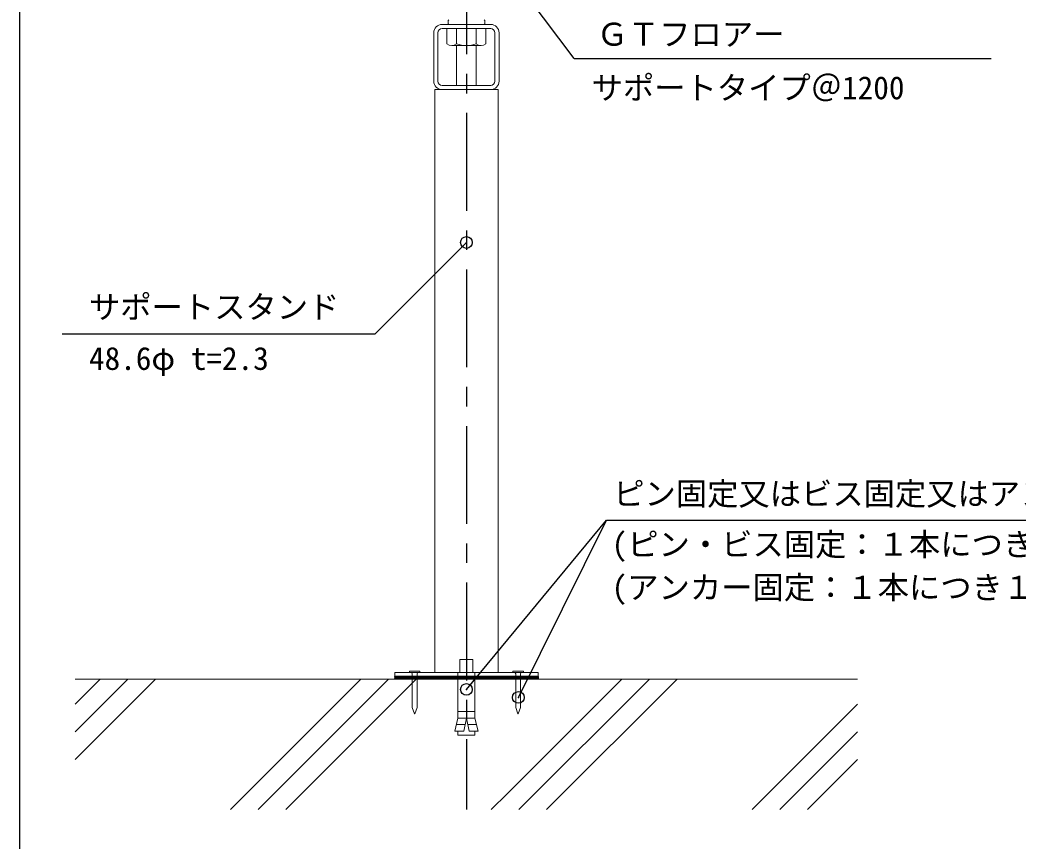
# Model space of a CAD drawing. Units: millimetres on the paper, enlarged 160 times, with parts at other scales. Extents: x -33008 to 32992, y -23168 to 22812.
# Drawn here: x 16192 to 24356, y -13338 to -6624 of the extents above; entities that cross this region are included whole.
import ezdxf
from ezdxf.enums import TextEntityAlignment as Align

# ---------------------------------------------------------------- set-up
doc = ezdxf.new("R2010")
doc.units = ezdxf.units.MM
doc.header["$LTSCALE"] = 160
doc.header["$PDMODE"] = 32
doc.header["$PDSIZE"] = 96
doc.linetypes.add('CHAIN1', pattern=[8, 5, -1, 1, -1])
for name, color, linetype in [('3-0_中心線', 4, 'CHAIN1'), ('3-2_太線１', 3, 'Continuous'), ('3-6_文字', 7, 'Continuous')]:
    doc.layers.add(name, color=color, linetype=linetype)
doc.layers.add('3-1_中線', color=7, linetype='Continuous', lineweight=18)
doc.styles.add('ＭＳ ゴシック', font='')
doc.styles.get('ＭＳ ゴシック').set_extended_font_data('MS Gothic')

msp = doc.modelspace()

# ---------------------------------------------------------------- linework, layer by layer
at = {"layer": '3-0_中心線'}
msp.add_line((19843.8, -2264.4), (19843.8, -13081.3), dxfattribs=at)
at = {"layer": '3-1_中線'}
for p, q in [((19645.4, -6660), (20042.2, -6660)), ((19645.4, -6694.1), (20042.2, -6694.1)), ((19657.1, -6694.1), (20030.5, -6694.1)), ((19683.7, -6820.4), (19683.7, -6694.1)), ((19683.7, -6694.1), (20003.9, -6694.1)), ((19694.5, -6654.7), (19694.5, -6629.5)), ((19699.8, -6660), (19987.8, -6660)), ((19699.8, -6694.1), (19987.8, -6694.1)), ((19763.8, -6820.4), (19763.8, -6694.1)), ((19923.9, -6820.4), (19923.9, -6694.1)), ((19993.1, -6629.5), (19993.1, -6654.7)), ((20003.9, -6820.4), (20003.9, -6694.1)), ((19577.1, -6728.3), (19577.1, -7125.1)), ((19611.3, -6728.3), (19611.3, -7125.1)), ((20076.3, -6728.3), (20076.3, -7125.1)), ((20110.5, -6728.3), (20110.5, -7125.1)), ((19723.7, -6832.8), (19963.9, -6832.8)), ((19763.7, -6832.8), (19763.7, -7159.2)), ((19923.9, -6832.8), (19923.9, -7159.2)), ((19645.4, -7159.2), (20042.2, -7159.2)), ((19584.6, -7193.3), (19584.6, -11959.2)), ((19584.6, -7193.3), (20103, -7193.3)), ((20103, -11959.2), (20103, -7193.3)), ((19897.1, -11852.5), (19897.1, -11959.2)), ((19257.1, -11959.2), (19257.1, -11993.3)), ((20430.5, -11959.2), (19257.1, -11959.2)), ((19378.2, -11948.5), (19378.2, -11959.2)), ((19401.1, -11969.9), (19401.1, -12247.2)), ((19440.6, -11969.9), (19440.6, -12247.2)), ((19774.5, -12332.5), (19774.5, -11959.2)), ((19913.1, -11959.2), (19913.1, -12332.5)), ((20224.1, -11948.5), (20224.1, -11959.2)), ((20247, -11969.9), (20247, -12247.2)), ((20286.5, -11969.9), (20286.5, -12247.2)), ((20430.5, -11959.2), (20430.5, -11993.3)), ((16643.8, -12014.7), (23043.8, -12014.7)), ((16847.4, -12014.7), (16643.8, -12218.3)), ((17300, -12014.7), (16643.8, -12670.8)), ((17073.7, -12014.7), (16643.8, -12444.5)), ((18980.7, -12014.7), (17914.1, -13081.3)), ((19207, -12014.7), (18140.4, -13081.3)), ((19433.3, -12014.7), (18366.6, -13081.3)), ((21340.4, -12014.7), (20273.7, -13081.3)), ((21566.6, -12014.7), (20500, -13081.3)), ((23043.8, -12218.3), (22180.7, -13081.3)), ((19419.9, -12297.8), (19401.1, -12247.2)), ((19421.9, -12297.8), (19440.6, -12247.2)), ((19913.1, -12279.2), (19774.5, -12279.2)), ((20265.7, -12297.8), (20247, -12247.2)), ((20267.7, -12297.8), (20286.5, -12247.2)), ((19774.5, -12332.5), (19747.8, -12439.2)), ((19761.1, -12385.9), (19833.1, -12385.9)), ((19843.8, -12332.5), (19822.5, -12439.2)), ((19854.5, -12385.9), (19926.5, -12385.9)), ((19822.5, -12439.2), (19747.8, -12439.2)), ((19774.5, -12439.2), (19774.5, -12471.2)), ((19774.5, -12471.2), (19913.1, -12471.2)), ((19913.1, -12439.2), (19913.1, -12471.2)), ((23043.8, -12444.5), (22407, -13081.3)), ((23043.8, -12670.8), (22633.3, -13081.3))]:
    msp.add_line(p, q, dxfattribs=at)
for points in [[(19790.5, -11959.2), (19790.5, -11852.5), (19897.1, -11852.5)], [(19378.2, -11948.5), (19463.5, -11948.5), (19463.5, -11959.2), (19420.9, -11959.2), (19378.2, -11959.2)], [(20224.1, -11948.5), (20309.4, -11948.5), (20309.4, -11959.2), (20266.7, -11959.2), (20224.1, -11959.2)], [(21114.1, -12014.7), (20180.2, -12948.6), (20047.4, -13081.3)], [(19774.5, -12332.5), (19913.1, -12332.5), (19939.8, -12439.2)], [(19843.8, -12332.5), (19865.1, -12439.2), (19939.8, -12439.2)]]:
    msp.add_lwpolyline(points, dxfattribs=at)
for centre, radius, start, end in [((19645.4, -6728.3), 68.3, 90, 180), ((19645.4, -6728.3), 34.1, 90, 180), ((19699.8, -6629.5), 5.33, 90, 180), ((19699.8, -6654.7), 5.33, 180, 270), ((19987.8, -6629.5), 5.33, 0, 90), ((19987.8, -6654.7), 5.33, 270, 0), ((20042.2, -6728.3), 68.3, 0, 90), ((20042.2, -6728.3), 34.1, 0, 90), ((19723.7, -6761.9), 70.9, 235.61575, 304.38425), ((19843.8, -6567.8), 264.9, 252.41205, 287.58795), ((19963.9, -6761.9), 70.9, 235.61575, 304.38425), ((19645.4, -7125.1), 68.3, 180, 270), ((19645.4, -7125.1), 34.1, 180, 270), ((20042.2, -7125.1), 34.1, 270, 0), ((20042.2, -7125.1), 68.3, 270, 0), ((19390.5, -11969.9), 10.7, 0, 90), ((19451.3, -11969.9), 10.7, 90, 180), ((20236.3, -11969.9), 10.7, 0, 90), ((20297.1, -11969.9), 10.7, 90, 180), ((19420.9, -12297.5), 1.07, 200.30446, 339.69553), ((20266.7, -12297.5), 1.07, 200.30446, 339.69553)]:
    msp.add_arc(centre, radius, start, end, dxfattribs=at)
at = {"layer": '3-2_太線１'}
for p, q in [((20430.5, -11993.3), (19257.1, -11993.3)), ((19257.1, -11993.3), (19257.1, -12014.7)), ((19257.1, -12010.7), (19274.5, -11993.3)), ((19257.1, -11995.7), (19259.5, -11993.3)), ((19272.9, -12014.7), (19257.1, -11998.9)), ((19287.9, -12014.7), (19266.6, -11993.3)), ((19268.2, -12014.7), (19289.6, -11993.3)), ((19303, -12014.7), (19281.6, -11993.3)), ((19283.3, -12014.7), (19304.6, -11993.3)), ((19318, -12014.7), (19296.7, -11993.3)), ((19298.3, -12014.7), (19319.6, -11993.3)), ((19333.1, -12014.7), (19311.7, -11993.3)), ((19313.4, -12014.7), (19334.7, -11993.3)), ((19348.1, -12014.7), (19326.8, -11993.3)), ((19328.4, -12014.7), (19349.7, -11993.3)), ((19363.1, -12014.7), (19341.8, -11993.3)), ((19343.4, -12014.7), (19364.8, -11993.3)), ((19378.2, -12014.7), (19356.8, -11993.3)), ((19358.5, -12014.7), (19379.8, -11993.3)), ((19393.2, -12014.7), (19371.9, -11993.3)), ((19373.5, -12014.7), (19394.8, -11993.3)), ((19408.3, -12014.7), (19386.9, -11993.3)), ((19388.6, -12014.7), (19409.9, -11993.3)), ((19423.3, -12014.7), (19402, -11993.3)), ((19403.6, -12014.7), (19424.9, -11993.3)), ((19438.3, -12014.7), (19417, -11993.3)), ((19418.6, -12014.7), (19440, -11993.3)), ((19453.4, -12014.7), (19432, -11993.3)), ((19433.7, -12014.7), (19455, -11993.3)), ((19468.4, -12014.7), (19447.1, -11993.3)), ((19448.7, -12014.7), (19470, -11993.3)), ((19483.5, -12014.7), (19462.1, -11993.3)), ((19463.8, -12014.7), (19485.1, -11993.3)), ((19498.5, -12014.7), (19477.2, -11993.3)), ((19478.8, -12014.7), (19500.1, -11993.3)), ((19513.5, -12014.7), (19492.2, -11993.3)), ((19493.8, -12014.7), (19515.2, -11993.3)), ((19528.6, -12014.7), (19507.2, -11993.3)), ((19508.9, -12014.7), (19530.2, -11993.3)), ((19543.6, -12014.7), (19522.3, -11993.3)), ((19523.9, -12014.7), (19545.2, -11993.3)), ((19558.7, -12014.7), (19537.3, -11993.3)), ((19539, -12014.7), (19560.3, -11993.3)), ((19573.7, -12014.7), (19552.4, -11993.3)), ((19554, -12014.7), (19575.3, -11993.3)), ((19588.7, -12014.7), (19567.4, -11993.3)), ((19569, -12014.7), (19590.4, -11993.3)), ((19603.8, -12014.7), (19582.4, -11993.3)), ((19584.1, -12014.7), (19605.4, -11993.3)), ((19618.8, -12014.7), (19597.5, -11993.3)), ((19599.1, -12014.7), (19620.4, -11993.3)), ((19633.9, -12014.7), (19612.5, -11993.3)), ((19614.2, -12014.7), (19635.5, -11993.3)), ((19648.9, -12014.7), (19627.6, -11993.3)), ((19629.2, -12014.7), (19650.5, -11993.3)), ((19663.9, -12014.7), (19642.6, -11993.3)), ((19644.2, -12014.7), (19665.6, -11993.3)), ((19679, -12014.7), (19657.6, -11993.3)), ((19659.3, -12014.7), (19680.6, -11993.3)), ((19694, -12014.7), (19672.7, -11993.3)), ((19674.3, -12014.7), (19695.6, -11993.3)), ((19709.1, -12014.7), (19687.7, -11993.3)), ((19689.4, -12014.7), (19710.7, -11993.3)), ((19724.1, -12014.7), (19702.8, -11993.3)), ((19704.4, -12014.7), (19725.7, -11993.3)), ((19739.1, -12014.7), (19717.8, -11993.3)), ((19719.4, -12014.7), (19740.8, -11993.3)), ((19754.2, -12014.7), (19732.8, -11993.3)), ((19734.5, -12014.7), (19755.8, -11993.3)), ((19769.2, -12014.7), (19747.9, -11993.3)), ((19749.5, -12014.7), (19770.8, -11993.3)), ((19784.3, -12014.7), (19762.9, -11993.3)), ((19764.6, -12014.7), (19785.9, -11993.3)), ((19799.3, -12014.7), (19778, -11993.3)), ((19779.6, -12014.7), (19800.9, -11993.3)), ((19814.3, -12014.7), (19793, -11993.3)), ((19794.6, -12014.7), (19816, -11993.3)), ((19829.4, -12014.7), (19808, -11993.3)), ((19809.7, -12014.7), (19831, -11993.3)), ((19844.4, -12014.7), (19823.1, -11993.3)), ((19824.7, -12014.7), (19846, -11993.3)), ((19859.5, -12014.7), (19838.1, -11993.3)), ((19839.8, -12014.7), (19861.1, -11993.3)), ((19874.5, -12014.7), (19853.2, -11993.3)), ((19854.8, -12014.7), (19876.1, -11993.3)), ((19889.5, -12014.7), (19868.2, -11993.3)), ((19869.8, -12014.7), (19891.2, -11993.3)), ((19904.6, -12014.7), (19883.2, -11993.3)), ((19884.9, -12014.7), (19906.2, -11993.3)), ((19919.6, -12014.7), (19898.3, -11993.3)), ((19899.9, -12014.7), (19921.2, -11993.3)), ((19934.7, -12014.7), (19913.3, -11993.3)), ((19915, -12014.7), (19936.3, -11993.3)), ((19949.7, -12014.7), (19928.4, -11993.3)), ((19930, -12014.7), (19951.3, -11993.3)), ((19964.7, -12014.7), (19943.4, -11993.3)), ((19945, -12014.7), (19966.4, -11993.3)), ((19979.8, -12014.7), (19958.4, -11993.3)), ((19960.1, -12014.7), (19981.4, -11993.3)), ((19994.8, -12014.7), (19973.5, -11993.3)), ((19975.1, -12014.7), (19996.4, -11993.3)), ((20009.9, -12014.7), (19988.5, -11993.3)), ((19990.2, -12014.7), (20011.5, -11993.3)), ((20024.9, -12014.7), (20003.6, -11993.3)), ((20005.2, -12014.7), (20026.5, -11993.3)), ((20039.9, -12014.7), (20018.6, -11993.3)), ((20020.2, -12014.7), (20041.6, -11993.3)), ((20055, -12014.7), (20033.6, -11993.3)), ((20035.3, -12014.7), (20056.6, -11993.3)), ((20070, -12014.7), (20048.7, -11993.3)), ((20050.3, -12014.7), (20071.6, -11993.3)), ((20085.1, -12014.7), (20063.7, -11993.3)), ((20065.3, -12014.7), (20086.7, -11993.3)), ((20100.1, -12014.7), (20078.8, -11993.3)), ((20080.4, -12014.7), (20101.7, -11993.3)), ((20115.1, -12014.7), (20093.8, -11993.3)), ((20095.4, -12014.7), (20116.8, -11993.3)), ((20130.2, -12014.7), (20108.8, -11993.3)), ((20110.5, -12014.7), (20131.8, -11993.3)), ((20145.2, -12014.7), (20123.9, -11993.3)), ((20125.5, -12014.7), (20146.8, -11993.3)), ((20160.3, -12014.7), (20138.9, -11993.3)), ((20140.6, -12014.7), (20161.9, -11993.3)), ((20175.3, -12014.7), (20154, -11993.3)), ((20155.6, -12014.7), (20176.9, -11993.3)), ((20190.3, -12014.7), (20169, -11993.3)), ((20170.6, -12014.7), (20192, -11993.3)), ((20205.4, -12014.7), (20184, -11993.3)), ((20185.7, -12014.7), (20207, -11993.3)), ((20220.4, -12014.7), (20199.1, -11993.3)), ((20200.7, -12014.7), (20222, -11993.3)), ((20235.5, -12014.7), (20214.1, -11993.3)), ((20215.7, -12014.7), (20237.1, -11993.3)), ((20250.5, -12014.7), (20229.2, -11993.3)), ((20230.8, -12014.7), (20252.1, -11993.3)), ((20265.5, -12014.7), (20244.2, -11993.3)), ((20245.8, -12014.7), (20267.2, -11993.3)), ((20280.6, -12014.7), (20259.2, -11993.3)), ((20260.9, -12014.7), (20282.2, -11993.3)), ((20295.6, -12014.7), (20274.3, -11993.3)), ((20275.9, -12014.7), (20297.2, -11993.3)), ((20310.7, -12014.7), (20289.3, -11993.3)), ((20291, -12014.7), (20312.3, -11993.3)), ((20325.7, -12014.7), (20304.4, -11993.3)), ((20306, -12014.7), (20327.3, -11993.3)), ((20340.7, -12014.7), (20319.4, -11993.3)), ((20321, -12014.7), (20342.4, -11993.3)), ((20355.8, -12014.7), (20334.4, -11993.3)), ((20336.1, -12014.7), (20357.4, -11993.3)), ((20370.8, -12014.7), (20349.5, -11993.3)), ((20351.2, -12014.7), (20372.5, -11993.3)), ((20385.9, -12014.7), (20364.6, -11993.3)), ((20366.2, -12014.7), (20387.6, -11993.3)), ((20401, -12014.7), (20379.7, -11993.3)), ((20381.3, -12014.7), (20402.7, -11993.3)), ((20416.1, -12014.7), (20394.7, -11993.3)), ((20396.4, -12014.7), (20417.7, -11993.3)), ((20430.5, -12014), (20409.8, -11993.3)), ((20411.5, -12014.7), (20430.5, -11995.7)), ((20430.5, -11998.9), (20424.9, -11993.3)), ((20430.5, -11993.3), (20430.5, -12014.7)), ((20426.6, -12014.7), (20430.5, -12010.8))]:
    msp.add_line(p, q, dxfattribs=at)
at = {"layer": '3-6_文字'}
for p, q in [((16192, -14148), (16192, 1852)), ((20725, -6940), (19843.8, -5770.4)), ((20725, -6940), (24135.7, -6940)), ((19843.8, -8443.5), (19094.4, -9192.8)), ((19094.4, -9192.8), (16536.7, -9192.8)), ((19843.8, -12098.4), (20990.1, -10715.5)), ((20269, -12163.7), (20990.1, -10715.5)), ((20990.1, -10715.5), (25975.6, -10715.5))]:
    msp.add_line(p, q, dxfattribs=at)
for p in [(19843.8, -8443.5), (19843.8, -12098.4), (20269, -12163.7)]:
    msp.add_point(p, dxfattribs=at)

# ---------------------------------------------------------------- texts
at = {"layer": '3-6_文字', "style": 'ＭＳ ゴシック'}
for s, p in [('ＧＴフロアー', (20908.9, -6890.6)), ('サポートタイプ＠1200', (20868.1, -7328.7)), ('サポートスタンド', (16756.5, -9121.4)), ('48.6φ t=2.3', (16756.5, -9542)), ('ピン固定又はビス固定又はアンカー固定', (21044.7, -10647.9)), ('(ピン・ビス固定：１本につき２箇所固定)', (21031.8, -11062.2)), ('(アンカー固定：１本につき１箇所固定)', (21031.8, -11413.9))]:
    msp.add_text(s, height=187.7, dxfattribs=at).set_placement(p, align=Align.BOTTOM_LEFT)

doc.saveas('drawing.dxf')
